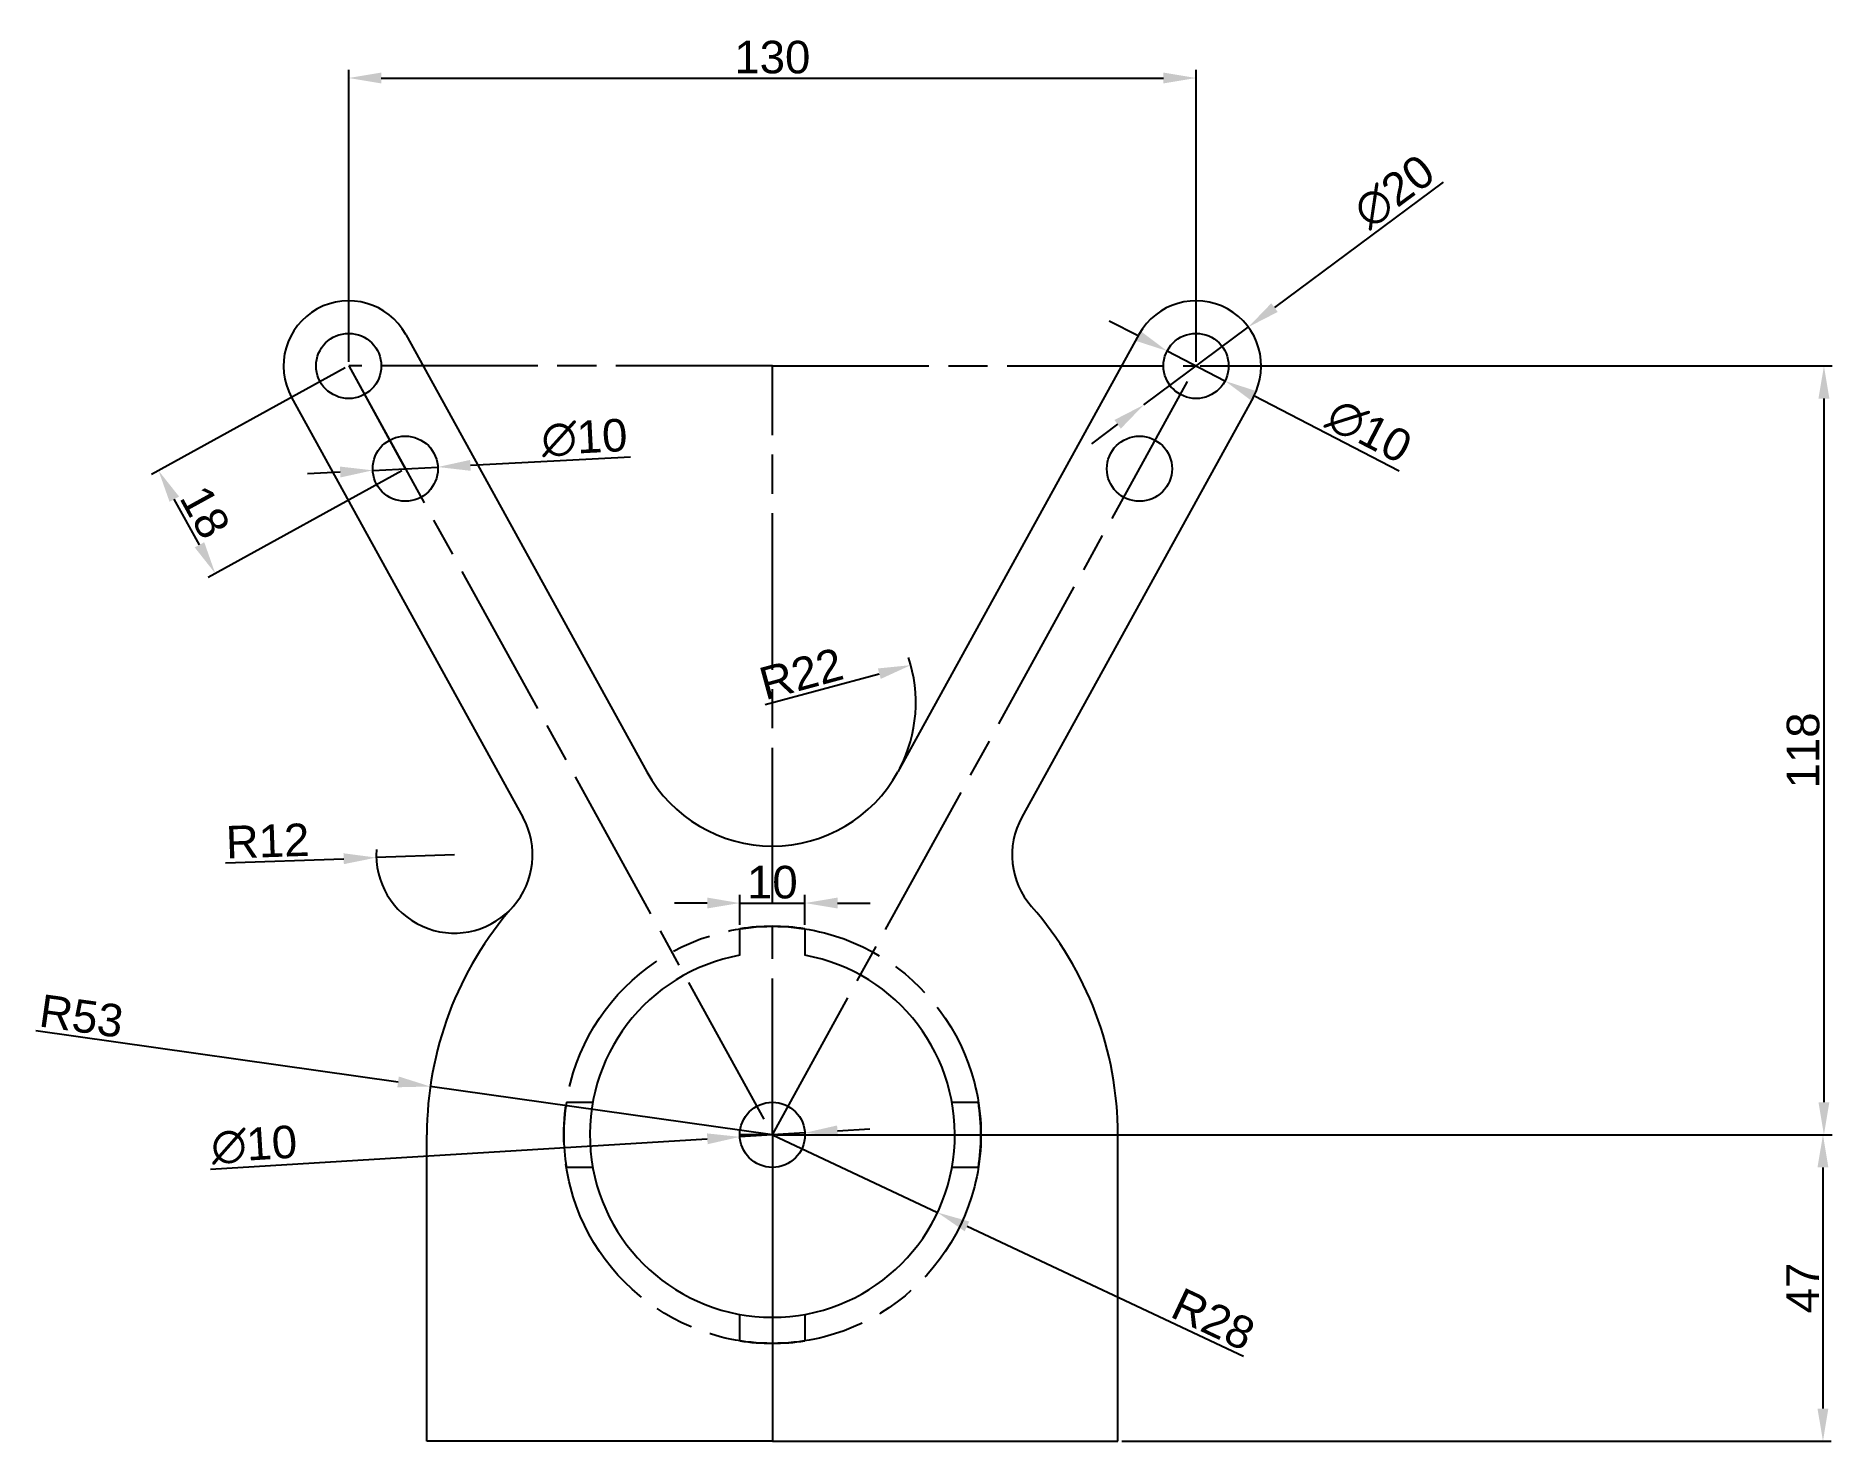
# Model space of a CAD drawing. Header units: millimetres. Extents: x -113 to 163, y -47 to 169.
import ezdxf

# ---------------------------------------------------------------- set-up
doc = ezdxf.new("R2010")
doc.units = ezdxf.units.MM
doc.linetypes.add('ACAD_ISO08W100', pattern=[36, 24, -3, 6, -3])
doc.layers.add('Layer1', color=7, linetype='ACAD_ISO08W100')
doc.styles.get("Standard").update_dxf_attribs({"font": 'arial.ttf'})
doc.dimstyles.new('ISO-25', dxfattribs={"dimtxt": 5, "dimasz": 5, "dimexe": 1.25, "dimexo": 0.625, "dimtad": 1, "dimtxsty": 'Standard', "dimcen": 2.5, "dimadec": 0, "dimazin": 0, "dimtfac": 1, "dimtmove": 0, "dimatfit": 3, "dimfxl": 1, "dimarcsym": 0})

# ---------------------------------------------------------------- blocks, each defined once
blk = doc.blocks.new('*D6')
at = {"color": 0, "lineweight": -2, "transparency": 16777216}
for p, q in [((-65, 118.62), (-65, 163.44)), ((65, 118.62), (65, 163.44)), ((-60, 162.19), (60, 162.19))]:
    blk.add_line(p, q, dxfattribs=at)
at = {"color": 0, "transparency": 16777216}
for points in [[(-60, 163.03), (-60, 161.36), (-65, 162.19)], [(60, 163.03), (60, 161.36), (65, 162.19)]]:
    blk.add_solid(points, dxfattribs=at)
at = {"layer": 'Defpoints', "color": 0, "transparency": 16777216}
for p in [(65, 162.19), (-65, 118), (65, 118)]:
    blk.add_point(p, dxfattribs=at)
at = {"color": 0, "transparency": 16777216, "insert": (0, 165.37), "char_height": 5, "attachment_point": 5}
blk.add_mtext('130', dxfattribs=at)
blk = doc.blocks.new('*D7')
at = {"color": 0, "lineweight": -2, "transparency": 16777216}
for p, q in [((65.63, 118), (162.58, 118)), ((161.33, 113), (161.33, 5)), ((0.63, 0), (162.58, 0))]:
    blk.add_line(p, q, dxfattribs=at)
at = {"color": 0, "transparency": 16777216}
for points in [[(160.49, 113), (162.16, 113), (161.33, 118)], [(160.49, 5), (162.16, 5), (161.33, 0)]]:
    blk.add_solid(points, dxfattribs=at)
at = {"layer": 'Defpoints', "color": 0, "transparency": 16777216}
for p in [(65, 118), (0, 0), (161.33, 0)]:
    blk.add_point(p, dxfattribs=at)
at = {"color": 0, "transparency": 16777216, "insert": (158.15, 59), "char_height": 5, "attachment_point": 5, "rotation": 90}
blk.add_mtext('118', dxfattribs=at)
blk = doc.blocks.new('*D8')
at = {"color": 0, "lineweight": -2, "transparency": 16777216}
for p, q in [((0.63, 0), (162.43, 0)), ((161.18, -5), (161.18, -42)), ((53.63, -47), (162.43, -47))]:
    blk.add_line(p, q, dxfattribs=at)
at = {"color": 0, "transparency": 16777216}
for points in [[(160.34, -5), (162.01, -5), (161.18, 0)], [(160.34, -42), (162.01, -42), (161.18, -47)]]:
    blk.add_solid(points, dxfattribs=at)
at = {"layer": 'Defpoints', "color": 0, "transparency": 16777216}
for p in [(0, 0), (53, -47), (161.18, -47)]:
    blk.add_point(p, dxfattribs=at)
at = {"color": 0, "transparency": 16777216, "insert": (158.05, -23.5), "char_height": 5, "attachment_point": 5, "rotation": 90}
blk.add_mtext('47', dxfattribs=at)
blk = doc.blocks.new('*D9')
at = {"color": 0, "lineweight": -2, "transparency": 16777216}
for p, q in [((0, 0), (25.34, -11.92)), ((72.27, -34.01), (29.86, -14.05))]:
    blk.add_line(p, q, dxfattribs=at)
at = {"color": 0, "transparency": 16777216}
blk.add_solid([(30.21, -13.3), (29.5, -14.8), (25.34, -11.92)], dxfattribs=at)
at = {"layer": 'Defpoints', "color": 0, "transparency": 16777216}
for p in [(0, 0), (25.34, -11.92)]:
    blk.add_point(p, dxfattribs=at)
at = {"color": 0, "transparency": 16777216, "insert": (67.65, -28.32), "char_height": 5, "attachment_point": 5, "rotation": 334.8003}
blk.add_mtext('R28', dxfattribs=at)
blk = doc.blocks.new('*D10')
at = {"color": 0, "lineweight": -2, "transparency": 16777216}
for p, q in [((-5, 32.23), (-5, 36.82)), ((5, 32.23), (5, 36.82)), ((-10, 35.57), (-15, 35.57)), ((-5, 35.57), (5, 35.57)), ((10, 35.57), (15, 35.57))]:
    blk.add_line(p, q, dxfattribs=at)
at = {"color": 0, "transparency": 16777216}
for points in [[(-10, 36.41), (-10, 34.74), (-5, 35.57)], [(10, 36.41), (10, 34.74), (5, 35.57)]]:
    blk.add_solid(points, dxfattribs=at)
at = {"layer": 'Defpoints', "color": 0, "transparency": 16777216}
for p in [(5, 35.57), (-5, 31.61), (5, 31.61)]:
    blk.add_point(p, dxfattribs=at)
at = {"color": 0, "transparency": 16777216, "insert": (0, 38.75), "char_height": 5, "attachment_point": 5}
blk.add_mtext('10', dxfattribs=at)
blk = doc.blocks.new('*D11')
at = {"color": 0, "lineweight": -2, "transparency": 16777216}
for p, q in [((4.99, 0.31), (-4.99, -0.31)), ((9.98, 0.61), (14.97, 0.92)), ((-86.2, -5.28), (-9.98, -0.61))]:
    blk.add_line(p, q, dxfattribs=at)
at = {"color": 0, "transparency": 16777216}
for points in [[(-10.03, 0.22), (-9.93, -1.44), (-4.99, -0.31)], [(9.93, 1.44), (10.03, -0.22), (4.99, 0.31)]]:
    blk.add_solid(points, dxfattribs=at)
at = {"layer": 'Defpoints', "color": 0, "transparency": 16777216}
for p in [(4.99, 0.31), (-4.99, -0.31)]:
    blk.add_point(p, dxfattribs=at)
at = {"color": 0, "transparency": 16777216, "insert": (-79.5, -1.55), "char_height": 5, "attachment_point": 5, "rotation": 3.5076}
blk.add_mtext('∅10', dxfattribs=at)
blk = doc.blocks.new('*D12')
at = {"color": 0, "lineweight": -2, "transparency": 16777216}
for p, q in [((-112.98, 15.99), (-57.43, 8.13)), ((0, 0), (-52.48, 7.42))]:
    blk.add_line(p, q, dxfattribs=at)
at = {"color": 0, "transparency": 16777216}
blk.add_solid([(-57.31, 8.95), (-57.54, 7.3), (-52.48, 7.42)], dxfattribs=at)
at = {"layer": 'Defpoints', "color": 0, "transparency": 16777216}
for p in [(-52.48, 7.42), (0, 0)]:
    blk.add_point(p, dxfattribs=at)
at = {"color": 0, "transparency": 16777216, "insert": (-106, 18.21), "char_height": 5, "attachment_point": 5, "rotation": 351.9468}
blk.add_mtext('R53', dxfattribs=at)
blk = doc.blocks.new('*D13')
at = {"color": 0, "lineweight": -2, "transparency": 16777216}
for p, q in [((-83.91, 41.76), (-65.77, 42.38)), ((-48.78, 42.96), (-60.77, 42.55))]:
    blk.add_line(p, q, dxfattribs=at)
blk.add_arc((-48.78, 42.96), 12, 175.9924, 315.6471, dxfattribs=at)
at = {"color": 0, "transparency": 16777216}
blk.add_solid([(-65.8, 43.21), (-65.74, 41.54), (-60.77, 42.55)], dxfattribs=at)
at = {"layer": 'Defpoints', "color": 0, "transparency": 16777216}
for p in [(-60.77, 42.55), (-48.78, 42.96)]:
    blk.add_point(p, dxfattribs=at)
at = {"color": 0, "transparency": 16777216, "insert": (-77.44, 45.11), "char_height": 5, "attachment_point": 5, "rotation": 1.9607}
blk.add_mtext('R12', dxfattribs=at)
blk = doc.blocks.new('*D14')
at = {"color": 0, "lineweight": -2, "transparency": 16777216}
blk.add_line((-1.11, 66.02), (16.41, 70.77), dxfattribs=at)
blk.add_arc((0, 66.32), 22, 332.7797, 18.4327, dxfattribs=at)
at = {"color": 0, "transparency": 16777216}
blk.add_solid([(16.19, 71.58), (16.63, 69.97), (21.23, 72.08)], dxfattribs=at)
at = {"layer": 'Defpoints', "color": 0, "transparency": 16777216}
for p in [(21.23, 72.08), (0, 66.32)]:
    blk.add_point(p, dxfattribs=at)
at = {"color": 0, "transparency": 16777216, "insert": (4.42, 70.77), "char_height": 5, "attachment_point": 5, "rotation": 15.1773}
blk.add_mtext('R22', dxfattribs=at)
blk = doc.blocks.new('*D15')
at = {"color": 0, "lineweight": -2, "transparency": 16777216}
for p, q in [((102.93, 146.22), (77.03, 126.95)), ((56.98, 112.03), (73.02, 123.97)), ((52.97, 109.05), (48.95, 106.06))]:
    blk.add_line(p, q, dxfattribs=at)
at = {"color": 0, "transparency": 16777216}
for points in [[(76.54, 127.62), (77.53, 126.29), (73.02, 123.97)], [(52.47, 109.71), (53.46, 108.38), (56.98, 112.03)]]:
    blk.add_solid(points, dxfattribs=at)
at = {"layer": 'Defpoints', "color": 0, "transparency": 16777216}
for p in [(73.02, 123.97), (56.98, 112.03)]:
    blk.add_point(p, dxfattribs=at)
at = {"color": 0, "transparency": 16777216, "insert": (95.4, 144.75), "char_height": 5, "attachment_point": 5, "rotation": 36.6541}
blk.add_mtext('∅20', dxfattribs=at)
blk = doc.blocks.new('*D16')
at = {"color": 0, "lineweight": -2, "transparency": 16777216}
for p, q in [((56.12, 122.6), (51.68, 124.9)), ((60.56, 120.3), (69.44, 115.7)), ((96.17, 101.85), (73.88, 113.4))]:
    blk.add_line(p, q, dxfattribs=at)
at = {"color": 0, "transparency": 16777216}
for points in [[(56.5, 123.34), (55.74, 121.86), (60.56, 120.3)], [(74.26, 114.14), (73.5, 112.66), (69.44, 115.7)]]:
    blk.add_solid(points, dxfattribs=at)
at = {"layer": 'Defpoints', "color": 0, "transparency": 16777216}
for p in [(60.56, 120.3), (69.44, 115.7)]:
    blk.add_point(p, dxfattribs=at)
at = {"color": 0, "transparency": 16777216, "insert": (91.55, 107.98), "char_height": 5, "attachment_point": 5, "rotation": 332.6087}
blk.add_mtext('∅10', dxfattribs=at)
blk = doc.blocks.new('*D17')
at = {"color": 0, "lineweight": -2, "transparency": 16777216}
for p, q in [((-65.55, 117.7), (-95.26, 101.33)), ((-56.86, 101.93), (-86.58, 85.56)), ((-87.89, 90.55), (-91.75, 97.55))]:
    blk.add_line(p, q, dxfattribs=at)
at = {"color": 0, "transparency": 16777216}
for points in [[(-91.02, 97.96), (-92.48, 97.15), (-94.17, 101.93)], [(-87.16, 90.95), (-88.62, 90.15), (-85.48, 86.17)]]:
    blk.add_solid(points, dxfattribs=at)
at = {"layer": 'Defpoints', "color": 0, "transparency": 16777216}
for p in [(-65, 118), (-56.32, 102.23), (-94.17, 101.93)]:
    blk.add_point(p, dxfattribs=at)
at = {"color": 0, "transparency": 16777216, "insert": (-87.04, 95.58), "char_height": 5, "attachment_point": 5, "rotation": 298.8481}
blk.add_mtext('18', dxfattribs=at)
blk = doc.blocks.new('*D18')
at = {"color": 0, "lineweight": -2, "transparency": 16777216}
for p, q in [((-61.31, 101.98), (-51.32, 102.49)), ((-21.75, 104), (-46.33, 102.74)), ((-66.3, 101.72), (-71.3, 101.47))]:
    blk.add_line(p, q, dxfattribs=at)
at = {"color": 0, "transparency": 16777216}
for points in [[(-66.34, 102.56), (-66.26, 100.89), (-61.31, 101.98)], [(-46.37, 103.58), (-46.29, 101.91), (-51.32, 102.49)]]:
    blk.add_solid(points, dxfattribs=at)
at = {"layer": 'Defpoints', "color": 0, "transparency": 16777216}
for p in [(-61.31, 101.98), (-51.32, 102.49)]:
    blk.add_point(p, dxfattribs=at)
at = {"color": 0, "transparency": 16777216, "insert": (-28.83, 106.96), "char_height": 5, "attachment_point": 5, "rotation": 2.9234}
blk.add_mtext('∅10', dxfattribs=at)

msp = doc.modelspace()

# ---------------------------------------------------------------- linework, layer by layer
for p, q in [((-56.241, 122.825), (-56.241, 122.825)), ((-56.241, 122.825), (-56.241, 122.825)), ((-56.241, 122.825), (-56.241, 122.825)), ((-56.241, 122.825), (-19.27, 55.708)), ((56.241, 122.825), (19.27, 55.708)), ((-65, 118), (-56.315, 102.234)), ((-73.759, 113.175), (-38.27, 48.749)), ((73.759, 113.175), (38.27, 48.749)), ((-5, 27.55), (-5, 31.607)), ((5, 31.607), (5, 27.55)), ((-31.607, 5), (-27.55, 5)), ((27.55, 5), (31.607, 5)), ((-53, -47), (-53, 0)), ((0, 0), (-5, 0)), ((0, 0), (0, -47)), ((53, -47), (53, 0)), ((-27.55, -5), (-31.607, -5)), ((31.607, -5), (27.55, -5)), ((-5, -31.607), (-5, -27.55)), ((5, -27.55), (5, -31.607)), ((0, -47), (-53, -47)), ((0, -47), (53, -47))]:
    msp.add_line(p, q)
for centre in [(-65, 118), (65, 118), (-56.315, 102.234), (56.315, 102.234), (0, 0)]:
    msp.add_circle(centre, 5)
for centre, radius, start, end in [((-65, 118), 10, 28.84806, 208.84806), ((65, 118), 10, 331.15194, 151.15194), ((0, 66.323), 22, 208.84806, 331.15194), ((-48.781, 42.959), 12, 318.63123, 28.84806), ((48.781, 42.959), 12, 151.15194, 221.36877), ((0, 0), 53, 138.63123, 180), ((0, 0), 53, 0, 41.36877), ((0, 0), 32, 81.0107, 98.9893), ((0, 0), 28, 100.28656, 79.71344), ((0, 0), 32, 171.0107, 188.9893), ((0, 0), 32, 351.0107, 8.9893), ((0, 0), 32, 261.0107, 278.9893)]:
    msp.add_arc(centre, radius, start, end)
at = {"layer": 'Layer1'}
for p, q in [((0, 118), (-65, 118)), ((-65, 118), (0, 0)), ((0, 118), (65, 118)), ((0, 0), (65, 118)), ((0, 35.388), (0, 118)), ((0, 0), (0, 32))]:
    msp.add_line(p, q, dxfattribs=at)
msp.add_circle((0, 0), 32, dxfattribs=at)

# ---------------------------------------------------------------- dimensions: what is measured, and where the dimension line sits
dim = msp.add_linear_dim(base=(65, 162.192), p1=(-65, 118), p2=(65, 118), dimstyle='ISO-25')
dim.commit()
dim.dimension.update_dxf_attribs({"geometry": '*D6', "text_midpoint": (0, 165.372)})
for p1, p2, picture, middle in [((56.977, 112.03), (73.023, 123.97), '*D15', (97.376, 142.092)), ((60.561, 120.3), (69.439, 115.7), '*D16', (90.028, 105.031)), ((-61.309, 101.979), (-51.322, 102.489), '*D18', (-28.66, 103.646)), ((4.991, 0.306), (-4.991, -0.306), '*D11', (-79.295, -4.86))]:
    dim = msp.add_diameter_dim_2p(p1=p1, p2=p2, dimstyle='ISO-25')
    dim.commit()
    dim.dimension.update_dxf_attribs({"geometry": picture, "text_midpoint": middle, "dimtype": 163})
dim = msp.add_aligned_dim(p1=(-56.315, 102.234), p2=(-65, 118), distance=33.298, dimstyle='ISO-25')
dim.commit()
dim.dimension.update_dxf_attribs({"geometry": '*D17', "text_midpoint": (-87.04, 95.584)})
for base, p1, p2, angle, picture, middle in [((161.328, 0), (65, 118), (0, 0), 90, '*D7', (158.15, 59)), ((5, 35.572), (-5, 31.607), (5, 31.607), 180, '*D10', (0, 38.75)), ((161.177, -47), (0, 0), (53, -47), 90, '*D8', (158.052, -23.5))]:
    dim = msp.add_linear_dim(base=base, p1=p1, p2=p2, angle=angle, dimstyle='ISO-25')
    dim.commit()
    dim.dimension.update_dxf_attribs({"geometry": picture, "text_midpoint": middle})
for center, mpoint, picture, middle in [((0, 66.323), (21.233, 72.083), '*D14', (5.238, 67.744)), ((0, 0), (-52.477, 7.425), '*D12', (-106.45, 15.061)), ((0, 0), (25.335, -11.922), '*D9', (66.295, -31.196))]:
    dim = msp.add_radius_dim(center=center, mpoint=mpoint, dimstyle='ISO-25')
    dim.commit()
    dim.dimension.update_dxf_attribs({"geometry": picture, "text_midpoint": middle, "dimtype": 164})
dim = msp.add_radius_dim(center=(-48.781, 42.959), mpoint=(-60.774, 42.548), dimstyle='ISO-25')
dim.commit()
dim.dimension.update_dxf_attribs({"geometry": '*D13', "text_midpoint": (-77.444, 45.114)})

doc.saveas('drawing.dxf')
